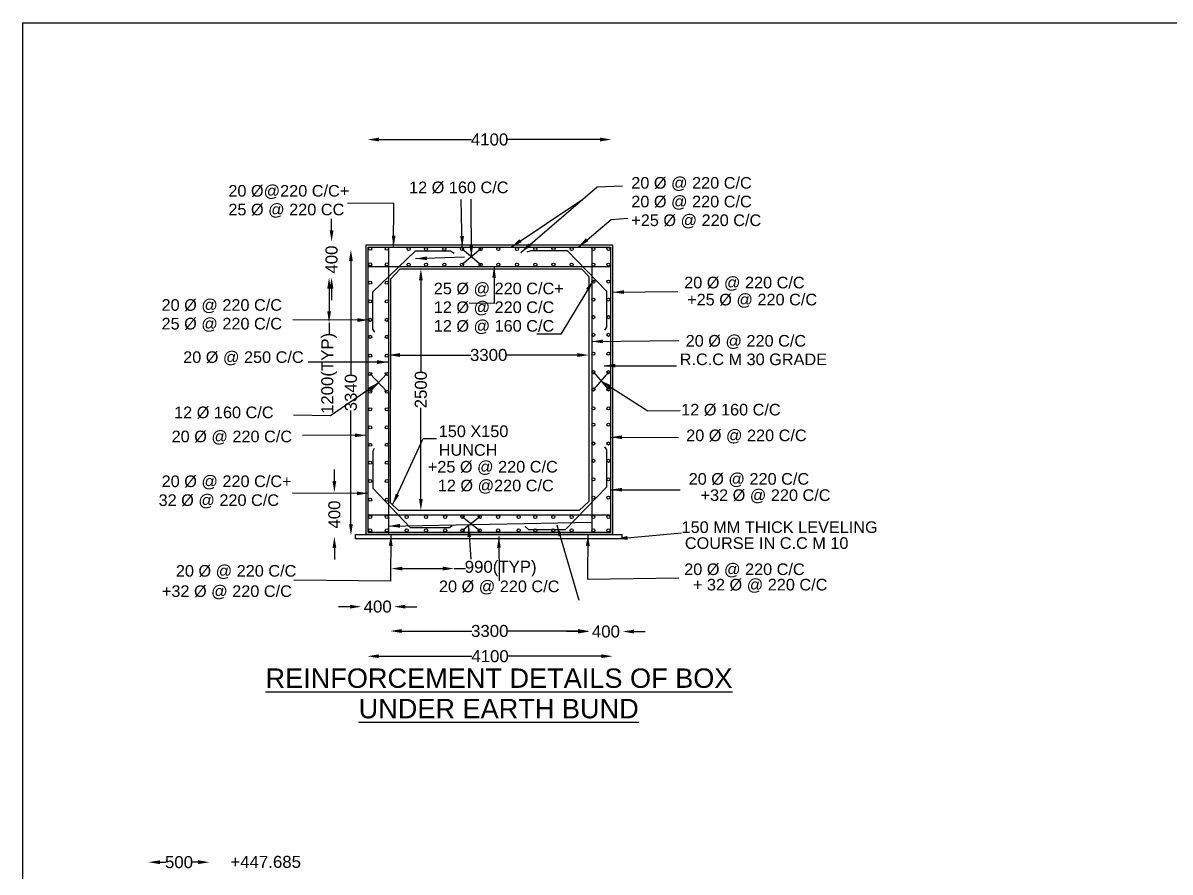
# Model space of a CAD drawing. Header units: millimetres. Extents: x 1717576 to 3438691, y 45591863 to 91207253.
# Drawn here: x 1717576 to 1726162, y 45600828 to 45607188 of the extents above; entities that cross this region are included whole.
import ezdxf

# ---------------------------------------------------------------- set-up
doc = ezdxf.new("R2010")
doc.units = ezdxf.units.MM
doc.header["$MEASUREMENT"] = 0
for name, color, linetype in [('DIMENSION', 7, 'Continuous'), ('DRAWING', 2, 'Continuous'), ('TEXT', 7, 'Continuous')]:
    doc.layers.add(name, color=color, linetype=linetype)
doc.styles.get("Standard").update_dxf_attribs({"font": 'arial.ttf', "height": 90})
doc.dimstyles.get("Standard").update_dxf_attribs({"dimtxt": 100, "dimasz": 85, "dimexe": 0.18, "dimexo": 0.0625, "dimgap": 0.09, "dimtad": 0, "dimdec": 0, "dimzin": 0, "dimdsep": 46, "dimtxsty": 'Standard', "dimcen": 0.09, "dimse1": 1, "dimse2": 1, "dimadec": 0, "dimazin": 0, "dimtfac": 1, "dimtdec": 0, "dimtofl": 0, "dimtmove": 0, "dimatfit": 3, "dimfxl": 1, "dimtolj": 1, "dimtzin": 0, "dimarcsym": 0})

# ---------------------------------------------------------------- blocks, each defined once
blk = doc.blocks.new('*D54')
at = {"layer": 'Defpoints', "color": 0, "transparency": 16777216}
for p in [(1718972.3, 45600916), (1718515.8, 45600908.3), (1718972.3, 45600902.5)]:
    blk.add_point(p, dxfattribs=at)
at = {"layer": 'DIMENSION', "color": 0, "lineweight": -2, "transparency": 16777216}
for p, q in [((1718600.8, 45600902.5), (1718644.7, 45600902.5)), ((1718887.3, 45600902.5), (1718843.4, 45600902.5))]:
    blk.add_line(p, q, dxfattribs=at)
at = {"layer": 'DIMENSION', "color": 0, "transparency": 16777216}
for points in [[(1718600.8, 45600916.6), (1718600.8, 45600888.3), (1718515.8, 45600902.5)], [(1718887.3, 45600916.6), (1718887.3, 45600888.3), (1718972.3, 45600902.5)]]:
    blk.add_solid(points, dxfattribs=at)
at = {"layer": 'DIMENSION', "color": 0, "transparency": 16777216, "insert": (1718744.1, 45600902.5), "char_height": 90, "attachment_point": 5}
blk.add_mtext('\\A1;500', dxfattribs=at)
blk = doc.blocks.new('*D95')
at = {"layer": 'Defpoints', "color": 0, "transparency": 16777216}
for p in [(1719870.7, 45605549.5), (1719886.2, 45605549.5), (1719866.5, 45605281.8)]:
    blk.add_point(p, dxfattribs=at)
at = {"layer": 'DIMENSION', "color": 0, "lineweight": -2, "transparency": 16777216}
for p, q in [((1719886.2, 45605634.5), (1719886.2, 45605719.5)), ((1719886.2, 45605196.8), (1719886.2, 45605111.8))]:
    blk.add_line(p, q, dxfattribs=at)
at = {"layer": 'DIMENSION', "color": 0, "transparency": 16777216}
for points in [[(1719872, 45605634.5), (1719900.3, 45605634.5), (1719886.2, 45605549.5)], [(1719872, 45605196.8), (1719900.3, 45605196.8), (1719886.2, 45605281.8)]]:
    blk.add_solid(points, dxfattribs=at)
at = {"layer": 'DIMENSION', "color": 0, "transparency": 16777216, "insert": (1719886.2, 45605415.7), "char_height": 90, "attachment_point": 5, "rotation": 90}
blk.add_mtext('\\A1;400', dxfattribs=at)
blk = doc.blocks.new('*D96')
at = {"layer": 'Defpoints', "color": 0, "transparency": 16777216}
for p in [(1719866.5, 45605281.8), (1719867.4, 45604942.8), (1719875.3, 45604942.8)]:
    blk.add_point(p, dxfattribs=at)
at = {"layer": 'DIMENSION', "color": 0, "lineweight": -2, "transparency": 16777216}
for p, q in [((1719867.4, 45605196.8), (1719867.4, 45605027.8)), ((1719867.4, 45604942.8), (1719867.4, 45604857.8))]:
    blk.add_line(p, q, dxfattribs=at)
at = {"layer": 'DIMENSION', "color": 0, "transparency": 16777216}
for points in [[(1719853.3, 45605196.8), (1719881.6, 45605196.8), (1719867.4, 45605281.8)], [(1719853.3, 45605027.8), (1719881.6, 45605027.8), (1719867.4, 45604942.8)]]:
    blk.add_solid(points, dxfattribs=at)
at = {"layer": 'DIMENSION', "color": 0, "transparency": 16777216, "insert": (1719867.4, 45604562.9), "char_height": 90, "attachment_point": 5, "rotation": 90}
blk.add_mtext('\\A1;1200(TYP)', dxfattribs=at)
blk = doc.blocks.new('*D97')
at = {"layer": 'Defpoints', "color": 0, "transparency": 16777216}
for p in [(1719899.3, 45603672.2), (1719901.3, 45603339.8), (1719907.2, 45603339.8)]:
    blk.add_point(p, dxfattribs=at)
at = {"layer": 'DIMENSION', "color": 0, "lineweight": -2, "transparency": 16777216}
for p, q in [((1719907.2, 45603757.2), (1719907.2, 45603842.2)), ((1719907.2, 45603254.8), (1719907.2, 45603169.8))]:
    blk.add_line(p, q, dxfattribs=at)
at = {"layer": 'DIMENSION', "color": 0, "transparency": 16777216}
for points in [[(1719893, 45603757.2), (1719921.4, 45603757.2), (1719907.2, 45603672.2)], [(1719893, 45603254.8), (1719921.4, 45603254.8), (1719907.2, 45603339.8)]]:
    blk.add_solid(points, dxfattribs=at)
at = {"layer": 'DIMENSION', "color": 0, "transparency": 16777216, "insert": (1719907.2, 45603506), "char_height": 90, "attachment_point": 5, "rotation": 90}
blk.add_mtext('\\A1;400', dxfattribs=at)
blk = doc.blocks.new('*D98')
at = {"layer": 'Defpoints', "color": 0, "transparency": 16777216}
for p in [(1720331.1, 45603160.7), (1720802.5, 45603133), (1720802.5, 45603101.3)]:
    blk.add_point(p, dxfattribs=at)
at = {"layer": 'DIMENSION', "color": 0, "lineweight": -2, "transparency": 16777216}
for p, q in [((1720416.1, 45603101.3), (1720717.5, 45603101.3)), ((1720802.5, 45603101.3), (1720887.5, 45603101.3))]:
    blk.add_line(p, q, dxfattribs=at)
at = {"layer": 'DIMENSION', "color": 0, "transparency": 16777216}
for points in [[(1720416.1, 45603115.5), (1720416.1, 45603087.1), (1720331.1, 45603101.3)], [(1720717.5, 45603115.5), (1720717.5, 45603087.1), (1720802.5, 45603101.3)]]:
    blk.add_solid(points, dxfattribs=at)
at = {"layer": 'DIMENSION', "color": 0, "transparency": 16777216, "insert": (1721151.7, 45603101.3), "char_height": 90, "attachment_point": 5}
blk.add_mtext('\\A1;990(TYP)', dxfattribs=at)
blk = doc.blocks.new('*D99')
at = {"layer": 'Defpoints', "color": 0, "transparency": 16777216}
for p in [(1720109, 45602816.1), (1720109, 45602816.1), (1720353.2, 45602816.1)]:
    blk.add_point(p, dxfattribs=at)
at = {"layer": 'DIMENSION', "color": 0, "lineweight": -2, "transparency": 16777216}
for p, q in [((1720024, 45602816.1), (1719939, 45602816.1)), ((1720438.2, 45602816.1), (1720523.2, 45602816.1))]:
    blk.add_line(p, q, dxfattribs=at)
at = {"layer": 'DIMENSION', "color": 0, "transparency": 16777216}
for points in [[(1720024, 45602830.2), (1720024, 45602801.9), (1720109, 45602816.1)], [(1720438.2, 45602830.2), (1720438.2, 45602801.9), (1720353.2, 45602816.1)]]:
    blk.add_solid(points, dxfattribs=at)
at = {"layer": 'DIMENSION', "color": 0, "transparency": 16777216, "insert": (1720231.1, 45602816.1), "char_height": 90, "attachment_point": 5}
blk.add_mtext('\\A1;400', dxfattribs=at)
blk = doc.blocks.new('*D100')
at = {"layer": 'Defpoints', "color": 0, "transparency": 16777216}
for p in [(1721814.7, 45602627.7), (1722063.8, 45602629.7), (1722063.8, 45602629.7)]:
    blk.add_point(p, dxfattribs=at)
at = {"layer": 'DIMENSION', "color": 0, "lineweight": -2, "transparency": 16777216}
for p, q in [((1721729.7, 45602629.7), (1721644.7, 45602629.7)), ((1722148.8, 45602629.7), (1722233.8, 45602629.7))]:
    blk.add_line(p, q, dxfattribs=at)
at = {"layer": 'DIMENSION', "color": 0, "transparency": 16777216}
for points in [[(1721729.7, 45602643.9), (1721729.7, 45602615.5), (1721814.7, 45602629.7)], [(1722148.8, 45602643.9), (1722148.8, 45602615.5), (1722063.8, 45602629.7)]]:
    blk.add_solid(points, dxfattribs=at)
at = {"layer": 'DIMENSION', "color": 0, "transparency": 16777216, "insert": (1721939.2, 45602629.7), "char_height": 90, "attachment_point": 5}
blk.add_mtext('\\A1;400', dxfattribs=at)
blk = doc.blocks.new('*D101')
at = {"layer": 'Defpoints', "color": 0, "transparency": 16777216}
for p in [(1720154.7, 45602444.9), (1720154.7, 45602435.1), (1721989.2, 45602446.9)]:
    blk.add_point(p, dxfattribs=at)
at = {"layer": 'DIMENSION', "color": 0, "lineweight": -2, "transparency": 16777216}
for p, q in [((1720239.7, 45602444.9), (1720935.8, 45602444.9)), ((1721904.2, 45602444.9), (1721208.1, 45602444.9))]:
    blk.add_line(p, q, dxfattribs=at)
at = {"layer": 'DIMENSION', "color": 0, "transparency": 16777216}
for points in [[(1720239.7, 45602459.1), (1720239.7, 45602430.8), (1720154.7, 45602444.9)], [(1721904.2, 45602459.1), (1721904.2, 45602430.8), (1721989.2, 45602444.9)]]:
    blk.add_solid(points, dxfattribs=at)
at = {"layer": 'DIMENSION', "color": 0, "transparency": 16777216, "insert": (1721072, 45602444.9), "char_height": 90, "attachment_point": 5}
blk.add_mtext('\\A1;4100', dxfattribs=at)
blk = doc.blocks.new('*D104')
at = {"layer": 'Defpoints', "color": 0, "transparency": 16777216}
for p in [(1721811.4, 45604700.6), (1720312.2, 45604648), (1721811.4, 45604648)]:
    blk.add_point(p, dxfattribs=at)
at = {"layer": 'DIMENSION', "color": 0, "lineweight": -2, "transparency": 16777216}
for p, q in [((1720397.2, 45604700.6), (1720927.5, 45604700.6)), ((1721726.4, 45604700.6), (1721196.1, 45604700.6))]:
    blk.add_line(p, q, dxfattribs=at)
at = {"layer": 'DIMENSION', "color": 0, "transparency": 16777216}
for points in [[(1720397.2, 45604714.7), (1720397.2, 45604686.4), (1720312.2, 45604700.6)], [(1721726.4, 45604714.7), (1721726.4, 45604686.4), (1721811.4, 45604700.6)]]:
    blk.add_solid(points, dxfattribs=at)
at = {"layer": 'DIMENSION', "color": 0, "transparency": 16777216, "insert": (1721061.8, 45604700.6), "char_height": 90, "attachment_point": 5}
blk.add_mtext('\\A1;3300', dxfattribs=at)
blk = doc.blocks.new('*D105')
at = {"layer": 'Defpoints', "color": 0, "transparency": 16777216}
for p in [(1720554.4, 45605346.1), (1720559.9, 45605346.1), (1720559.9, 45603536.8)]:
    blk.add_point(p, dxfattribs=at)
at = {"layer": 'DIMENSION', "color": 0, "lineweight": -2, "transparency": 16777216}
for p, q in [((1720554.4, 45605261.1), (1720554.4, 45604576.5)), ((1720554.4, 45603621.8), (1720554.4, 45604306.3))]:
    blk.add_line(p, q, dxfattribs=at)
at = {"layer": 'DIMENSION', "color": 0, "transparency": 16777216}
for points in [[(1720540.2, 45605261.1), (1720568.5, 45605261.1), (1720554.4, 45605346.1)], [(1720540.2, 45603621.8), (1720568.5, 45603621.8), (1720554.4, 45603536.8)]]:
    blk.add_solid(points, dxfattribs=at)
at = {"layer": 'DIMENSION', "color": 0, "transparency": 16777216, "insert": (1720554.4, 45604441.4), "char_height": 90, "attachment_point": 5, "rotation": 90}
blk.add_mtext('\\A1;2500', dxfattribs=at)
blk = doc.blocks.new('*D102')
at = {"layer": 'Defpoints', "color": 0, "transparency": 16777216}
for p in [(1720030.7, 45605490), (1720052.5, 45605490), (1720033.7, 45603348.5)]:
    blk.add_point(p, dxfattribs=at)
at = {"layer": 'DIMENSION', "color": 0, "lineweight": -2, "transparency": 16777216}
for p, q in [((1720030.7, 45605405), (1720030.7, 45604553.6)), ((1720030.7, 45603433.5), (1720030.7, 45604285))]:
    blk.add_line(p, q, dxfattribs=at)
at = {"layer": 'DIMENSION', "color": 0, "transparency": 16777216}
for points in [[(1720016.6, 45605405), (1720044.9, 45605405), (1720030.7, 45605490)], [(1720016.6, 45603433.5), (1720044.9, 45603433.5), (1720030.7, 45603348.5)]]:
    blk.add_solid(points, dxfattribs=at)
at = {"layer": 'DIMENSION', "color": 0, "transparency": 16777216, "insert": (1720030.7, 45604419.3), "char_height": 90, "attachment_point": 5, "rotation": 90}
blk.add_mtext('\\A1;3340', dxfattribs=at)
blk = doc.blocks.new('*D103')
at = {"layer": 'Defpoints', "color": 0, "transparency": 16777216}
for p in [(1721980.6, 45606331), (1720156.3, 45606313.1), (1721980.6, 45606314.5)]:
    blk.add_point(p, dxfattribs=at)
at = {"layer": 'DIMENSION', "color": 0, "lineweight": -2, "transparency": 16777216}
for p, q in [((1720241.3, 45606314.5), (1720932.3, 45606314.5)), ((1721895.6, 45606314.5), (1721204.5, 45606314.5))]:
    blk.add_line(p, q, dxfattribs=at)
at = {"layer": 'DIMENSION', "color": 0, "transparency": 16777216}
for points in [[(1720241.3, 45606328.7), (1720241.3, 45606300.4), (1720156.3, 45606314.5)], [(1721895.6, 45606328.7), (1721895.6, 45606300.4), (1721980.6, 45606314.5)]]:
    blk.add_solid(points, dxfattribs=at)
at = {"layer": 'DIMENSION', "color": 0, "transparency": 16777216, "insert": (1721068.4, 45606314.5), "char_height": 90, "attachment_point": 5}
blk.add_mtext('\\A1;4100', dxfattribs=at)

msp = doc.modelspace()

# ---------------------------------------------------------------- linework, layer by layer
at = {"layer": 'DIMENSION', "color": 0}
for p, q in [((1720410.2, 45602633.6), (1720935.6, 45602633.6)), ((1721729.7, 45602633.6), (1721204.2, 45602633.6))]:
    msp.add_line(p, q, dxfattribs=at)
at = {"layer": 'DIMENSION'}
msp.add_lwpolyline([(1739948, 45591862.8), (1717576.1, 45591862.8), (1717576.1, 45607187.9), (1739948, 45607187.9)], close=True, dxfattribs=at)
at = {"layer": 'DIMENSION', "color": 0}
for points in [[(1720410.2, 45602647.8), (1720410.2, 45602619.5), (1720325.2, 45602633.6)], [(1721729.7, 45602647.8), (1721729.7, 45602619.5), (1721814.7, 45602633.6)]]:
    msp.add_solid(points, dxfattribs=at)
at = {"layer": 'DRAWING', "color": 0}
for points in [[(1720145.4, 45605525.2), (1721989.5, 45605525.2), (1721989.5, 45603356.7), (1720145.4, 45603356.7)], [(1720160.9, 45605509.7), (1721974, 45605509.7), (1721974, 45603372.2), (1720160.9, 45603372.2)], [(1720065.9, 45603356.7), (1722059.6, 45603356.7), (1722059.6, 45603323.8), (1720065.9, 45603323.8)]]:
    msp.add_lwpolyline(points, close=True, dxfattribs=at)
for points in [[(1720803, 45605461.6), (1720776.3, 45605478.8), (1720511.7, 45605478.8), (1720192.3, 45605172), (1720192.3, 45604895.4), (1720207.8, 45604871.5)], [(1720312.2, 45605509.7), (1720312.2, 45603356.7)], [(1720862.4, 45605495.2), (1721002.3, 45605377.9)], [(1721002.3, 45605495.2), (1720862.4, 45605377.9)], [(1721350.8, 45605472.5), (1721379.7, 45605484.4), (1721648.7, 45605484.4), (1721942.6, 45605178.7), (1721942.6, 45604908.3), (1721929.9, 45604886.2)], [(1721833, 45605509.7), (1721833, 45603372.2)], [(1720160.9, 45605364.3), (1721974, 45605364.3)], [(1720328.8, 45605272.5), (1720398.8, 45605346.1), (1721756.7, 45605346.1), (1721811.4, 45605289.4), (1721811.4, 45603603.7), (1721740.2, 45603536.8), (1720385.9, 45603536.8), (1720328, 45603592.8), (1720328.8, 45605272.5)], [(1720299.6, 45604559.1), (1720175, 45604427)], [(1720175, 45604559.1), (1720299.6, 45604427)], [(1721958.5, 45604572.4), (1721845.9, 45604442.3)], [(1721845.9, 45604572.4), (1721958.5, 45604442.3)], [(1720204.9, 45604000), (1720194.6, 45603980.5), (1720194.6, 45603702.4), (1720474.8, 45603409), (1720767.4, 45603409), (1720787.6, 45603423.8)], [(1721335.4, 45603416.3), (1721361, 45603395.1), (1721637.1, 45603395.1), (1721946.6, 45603712.6), (1721946.6, 45603990.6), (1721930, 45604014.3)], [(1720160.9, 45603504.6), (1721974, 45603504.6)], [(1720995.2, 45603488), (1720865.6, 45603387.3)], [(1720865.6, 45603488), (1720995.2, 45603387.3)]]:
    msp.add_lwpolyline(points, dxfattribs=at)
for centre in [(1720175, 45605496.9), (1720299.6, 45605496.9), (1720463, 45605495.2), (1720593, 45605495.2), (1720730.3, 45605495.2), (1720862.4, 45605495.2), (1721002.3, 45605495.2), (1721134.8, 45605495.2), (1721273.4, 45605495.2), (1721410.7, 45605495.2), (1721546.7, 45605495.2), (1721682.7, 45605495.2), (1721845.9, 45605495.2), (1721958.5, 45605495.2), (1720175, 45605379.6), (1720299.6, 45605379.6), (1720463, 45605377.9), (1720593, 45605377.9), (1720730.3, 45605377.9), (1720862.4, 45605377.9), (1721002.3, 45605377.9), (1721134.8, 45605377.9), (1721273.4, 45605377.9), (1721410.7, 45605377.9), (1721546.7, 45605377.9), (1721682.7, 45605377.9), (1721845.9, 45605377.9), (1721958.5, 45605377.9), (1720175, 45605242.5), (1720299.6, 45605242.5), (1721845.9, 45605250.4), (1721958.5, 45605250.4), (1721845.9, 45605115.9), (1721958.5, 45605115.9), (1720175, 45605102.2), (1720299.6, 45605102.2), (1720175, 45604964.5), (1720299.6, 45604964.5), (1721845.9, 45604984.3), (1721958.5, 45604984.3), (1721845.9, 45604852.1), (1721958.5, 45604852.1), (1720175, 45604837.3), (1720299.6, 45604837.3), (1720175, 45604695.3), (1720299.6, 45604695.3), (1721845.9, 45604710.3), (1721958.5, 45604710.3), (1720175, 45604559.1), (1720299.6, 45604559.1), (1721845.9, 45604572.4), (1721958.5, 45604572.4), (1720175, 45604427), (1720299.6, 45604427), (1721845.9, 45604442.3), (1721958.5, 45604442.3), (1720175, 45604294.5), (1720299.6, 45604294.5), (1721845.9, 45604301.4), (1721958.5, 45604301.4), (1721845.9, 45604178.6), (1721958.5, 45604178.6), (1720175, 45604159), (1720299.6, 45604159), (1720175, 45604028.6), (1720299.6, 45604028.6), (1721845.9, 45604038.3), (1721958.5, 45604038.3), (1721845.9, 45603908.2), (1721958.5, 45603908.2), (1720175, 45603894.3), (1720299.6, 45603894.3), (1720175, 45603757.2), (1720299.6, 45603757.2), (1721845.9, 45603770.1), (1721958.5, 45603770.1), (1720175, 45603616.8), (1720299.6, 45603616.8), (1721845.9, 45603632.7), (1721958.5, 45603632.7), (1720175, 45603488), (1720299.6, 45603488), (1720447.7, 45603488), (1720593.2, 45603488), (1720736, 45603488), (1720865.6, 45603488), (1720995.2, 45603488), (1721132.7, 45603488), (1721286.1, 45603488), (1721410.4, 45603488), (1721545.3, 45603488), (1721682.8, 45603488), (1721845.9, 45603488), (1721958.5, 45603488), (1720175, 45603387.3), (1720299.6, 45603387.3), (1720447.7, 45603387.3), (1720593.2, 45603387.3), (1720736, 45603387.3), (1720865.6, 45603387.3), (1720995.2, 45603387.3), (1721132.7, 45603387.3), (1721286.1, 45603387.3), (1721410.4, 45603387.3), (1721545.3, 45603387.3), (1721682.8, 45603387.3), (1721845.9, 45603387.3), (1721958.5, 45603387.3)]:
    msp.add_circle(centre, 11.6, dxfattribs=at)

# ---------------------------------------------------------------- texts
at = {"layer": 'DIMENSION', "color": 0}
msp.add_text('+447.685', height=90, dxfattribs=at).set_placement((1719129.1, 45600860))
at = {"layer": 'DIMENSION', "color": 0, "insert": (1721069.9, 45602633.6), "char_height": 90, "attachment_point": 5}
msp.add_mtext('\\A1;3300', dxfattribs=at)
at = {"layer": 'TEXT', "color": 0}
for s, height, p in [('20 Ø@220 C/C+', 87.147, (1719113.6, 45605886.9)), ('12 Ø 160 C/C', 87.147, (1720466, 45605912.6)), ('20 Ø @ 220 C/C', 87.147, (1722129.2, 45605946.6)), ('20 Ø @ 220 C/C', 87.147, (1722129.2, 45605806.6)), ('25 Ø @ 220 CC', 87.147, (1719113.6, 45605746.9)), ('+25 Ø @ 220 C/C', 87.147, (1722129.2, 45605666.6)), ('20 Ø @ 220 C/C', 87.147, (1722525.1, 45605199.8)), ('25 Ø @ 220 C/C+', 87.147, (1720651.1, 45605155.4)), ('20 Ø @ 220 C/C', 87.147, (1718613.5, 45605032)), ('+25 Ø @ 220 C/C', 87.147, (1722547.2, 45605072.5)), ('12 Ø @ 220 C/C', 87.147, (1720651.1, 45605015.4)), ('25 Ø @ 220 C/C', 87.147, (1718613.5, 45604892)), ('12 Ø @ 160 C/C', 87.147, (1720651.1, 45604875.4)), ('20 Ø @ 220 C/C', 87.147, (1722536.2, 45604763.6)), ('20 Ø @ 250 C/C', 87.147, (1718775.4, 45604641.3)), ('R.C.C M 30 GRADE', 87.147, (1722491.7, 45604624.9)), ('12 Ø 160 C/C', 87.147, (1718707.7, 45604227.4)), ('12 Ø 160 C/C', 87.147, (1722502.9, 45604248)), ('150 X150', 87.15, (1720688.1, 45604086.3)), ('20 Ø @ 220 C/C', 87.147, (1718688.8, 45604047.2)), ('20 Ø @ 220 C/C', 87.147, (1722540.1, 45604055.4)), ('HUNCH', 87.15, (1720688.1, 45603946.3)), ('+25 Ø @ 220 C/C', 87.147, (1720606.3, 45603820.4)), ('20 Ø @ 220 C/C+', 87.147, (1718614.1, 45603711.7)), ('12 Ø @220 C/C', 87.147, (1720681, 45603679.9)), ('20 Ø @ 220 C/C', 87.147, (1722558.7, 45603729.5)), (' 32 Ø @ 220 C/C', 87.147, (1718557.5, 45603570.2)), (' +32 Ø @ 220 C/C', 87.147, (1722613.8, 45603607.8)), ('150 MM THICK LEVELING', 87.147, (1722505.6, 45603368.1)), ('COURSE IN C.C M 10', 87.147, (1722530.3, 45603248.7)), ('20 Ø @ 220 C/C', 87.147, (1722525.4, 45603052.9)), ('20 Ø @ 220 C/C', 87.147, (1718720.7, 45603040.8)), ('+32 Ø @ 220 C/C', 87.147, (1718616.1, 45602888.6)), ('20 Ø @ 220 C/C', 87.147, (1720689.8, 45602924.8)), ('+ 32 Ø @ 220 C/C', 87.147, (1722590.5, 45602937.4)), ('%%UREINFORCEMENT DETAILS OF BOX', 145.245, (1719391.7, 45602208.1)), ('%%UUNDER EARTH BUND', 145.245, (1720088.4, 45601980))]:
    msp.add_text(s, height=height, dxfattribs=at).set_placement(p)

# ---------------------------------------------------------------- dimensions: what is measured, and where the dimension line sits
at = {"layer": 'DIMENSION', "color": 0}
for base, p1, p2, text, picture, middle in [((1721980.6, 45606314.5), (1720156.3, 45606313.1), (1721980.6, 45606331), '4100', '*D103', (1721068.4, 45606314.5)), ((1721811.4, 45604700.6), (1720312.2, 45604648), (1721811.4, 45604648), '3300', '*D104', (1721061.8, 45604700.6)), ((1720802.5, 45603101.3), (1720331.1, 45603160.7), (1720802.5, 45603133), '990(TYP)', '*D98', (1721151.7, 45603101.3)), ((1720109, 45602816.1), (1720353.2, 45602816.1), (1720109, 45602816.1), '400', '*D99', (1720231.1, 45602816.1)), ((1722063.8, 45602629.7), (1721814.7, 45602627.7), (1722063.8, 45602629.7), '400', '*D100', (1721939.2, 45602629.7)), ((1720154.7, 45602444.9), (1721989.2, 45602446.9), (1720154.7, 45602435.1), '4100', '*D101', (1721072, 45602444.9))]:
    dim = msp.add_linear_dim(base=base, p1=p1, p2=p2, text=text, dimstyle='Standard', dxfattribs=at)
    dim.commit()
    dim.dimension.update_dxf_attribs({"geometry": picture, "text_midpoint": middle})
for base, p1, p2, text, picture, middle in [((1719886.2, 45605549.5), (1719866.5, 45605281.8), (1719870.7, 45605549.5), '400', '*D95', (1719886.2, 45605415.7)), ((1720030.7, 45605490), (1720033.7, 45603348.5), (1720052.5, 45605490), '3340', '*D102', (1720030.7, 45604419.3)), ((1720554.4, 45605346.1), (1720559.9, 45603536.8), (1720559.9, 45605346.1), '2500', '*D105', (1720554.4, 45604441.4)), ((1719867.4, 45604942.8), (1719866.5, 45605281.8), (1719875.3, 45604942.8), '1200(TYP)', '*D96', (1719867.4, 45604562.9)), ((1719907.2, 45603339.8), (1719899.3, 45603672.2), (1719901.3, 45603339.8), '400', '*D97', (1719907.2, 45603506))]:
    dim = msp.add_linear_dim(base=base, p1=p1, p2=p2, angle=90, text=text, dimstyle='Standard', dxfattribs=at)
    dim.commit()
    dim.dimension.update_dxf_attribs({"geometry": picture, "text_midpoint": middle})
dim = msp.add_linear_dim(base=(1718972.3, 45600902.5), p1=(1718515.8, 45600908.3), p2=(1718972.3, 45600916), text='500', dimstyle='Standard', override={"dimtxt": 90}, dxfattribs=at)
dim.commit()
dim.dimension.update_dxf_attribs({"geometry": '*D54', "text_midpoint": (1718744.1, 45600902.5)})

# ---------------------------------------------------------------- leaders
for points in [[(1721303.4, 45605469.3), (1721874.2, 45605960.9), (1722063.7, 45605967.2)], [(1720350.1, 45605509.7), (1720352.9, 45605838), (1720006.2, 45605835.2)], [(1720864.5, 45605506.6), (1720856.2, 45605865.8)], [(1720932.3, 45605436.6), (1720931.4, 45605868.1)], [(1721230, 45605509.7), (1721759.7, 45605862.3)], [(1721733.2, 45605509.7), (1721977.5, 45605715.1), (1722102.8, 45605724.5)], [(1720514.4, 45605422.6), (1720880.7, 45605435.3)], [(1721102.4, 45605364.3), (1721103, 45605086.7), (1720914.6, 45605090.2)], [(1721845.9, 45605262), (1721600.8, 45604857.7), (1721423.5, 45604856.6)], [(1721989.5, 45605171.1), (1722478.5, 45605176.5)], [(1720163.6, 45604962.4), (1719596.5, 45604964)], [(1721833, 45604801.7), (1722484, 45604810.6)], [(1720312.2, 45604648), (1719711.3, 45604647.7)], [(1721925.3, 45604621), (1722467.9, 45604621)], [(1720237.3, 45604493), (1719878.9, 45604245.5), (1719602.1, 45604251.5)], [(1721902.2, 45604507.3), (1722253.2, 45604282), (1722495, 45604284.1)], [(1720145.4, 45604099.8), (1719667.6, 45604096.8)], [(1721974, 45604085.1), (1722482.5, 45604083.7)], [(1720342.8, 45603578.5), (1720572.7, 45604076.5), (1720671.6, 45604075.1)], [(1720160.9, 45603664.7), (1719594.4, 45603665.3)], [(1721974, 45603692.1), (1722495.6, 45603692.1)], [(1720312.2, 45603419.8), (1721833, 45603449.2)], [(1720910.4, 45603422.1), (1720928.3, 45603170.8)], [(1721572.7, 45603427.9), (1721735.8, 45602865.9)], [(1720329.7, 45603356.7), (1720327, 45603006), (1719603.8, 45603013.8)], [(1721137.9, 45603341.8), (1721140.6, 45603009.1)], [(1721804.7, 45603356.7), (1721802.4, 45603021.9), (1722484.5, 45603031)], [(1722016, 45603323.8), (1722505.6, 45603368.1)]]:
    msp.add_leader(points, dimstyle='Standard', override={"dimgap": 0.09, "dimtad": 0}, dxfattribs=at)

doc.saveas('drawing.dxf')
